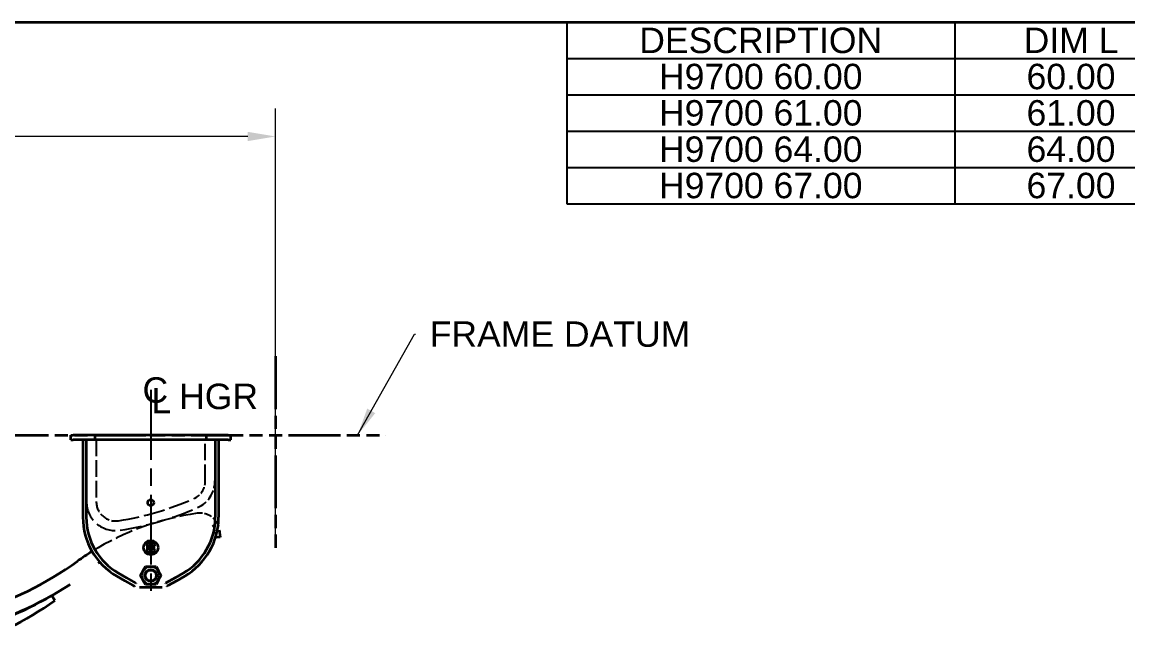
# Model space of a CAD drawing. Header units: inches. Extents: x 0 to 267, y 0 to 172.
# Drawn here: x 119.5 to 176.6, y 139.5 to 171.8 of the extents above; entities that cross this region are included whole.
import ezdxf
from ezdxf.enums import TextEntityAlignment as Align

# ---------------------------------------------------------------- set-up
doc = ezdxf.new("R2010")
doc.units = ezdxf.units.IN
doc.header["$LTSCALE"] = 8
doc.header["$MEASUREMENT"] = 0
for name, pattern in [('CHAIN', [0.7087, 0.4724, -0.0591, 0.1181, -0.0591]), ('DASHED', [0.2067, 0.1654, -0.0413]), ('DOUBLE_DASH_CHAIN', [1.2403, 0.6614, -0.0827, 0.1654, -0.0827, 0.1654, -0.0827])]:
    doc.linetypes.add(name, pattern=pattern)
for name, color, linetype, lineweight in [('Centerline(Hutchens)', 7, 'Continuous', 25), ('Dimensions(Hutchens)', 7, 'Continuous', 25), ('Hidden Edges(Hutchens)', 7, 'DASHED', 25), ('Phantom Lines(Hutchens)', 7, 'DOUBLE_DASH_CHAIN', 70), ('Sketch Geometry(Hutchens)', 7, 'Continuous', 35), ('Symbols(Hutchens)', 7, 'Continuous', 25), ('Visible Edges(Hutchens)', 7, 'Continuous', 35)]:
    doc.layers.add(name, color=color, linetype=linetype, lineweight=lineweight)
doc.styles.add('Hutchens .164', font='ARIAL.TTF')
doc.styles.add('Hutchens .180', font='ARIAL.TTF')
doc.dimstyles.new('HUTCHENS STD DIM X.XX', dxfattribs={"dimscale": 8, "dimtxt": 0.164, "dimasz": 0.18, "dimexe": 0.18, "dimexo": 0.0625, "dimgap": 0.09, "dimtad": 0, "dimtih": 1, "dimtoh": 1, "dimrnd": 1e-08, "dimzin": 4, "dimdsep": 46, "dimtxsty": 'Hutchens .164', "dimcen": 0.09, "dimclrd": 211, "dimclre": 211, "dimclrt": 7, "dimadec": 0, "dimazin": 1, "dimtfac": 0.762195, "dimtofl": 0, "dimtmove": 0, "dimatfit": 3, "dimfxl": 0, "dimtolj": 1, "dimtzin": 0, "dimlwd": 9, "dimlwe": 9, "dimarcsym": 0})
doc.dimstyles.new('HUTCHENS STD DIM X.XX$7', dxfattribs={"dimscale": 8, "dimtxt": 0.164, "dimasz": 0.18, "dimexe": 0.18, "dimexo": 0.0625, "dimgap": 0.09, "dimtad": 0, "dimtih": 1, "dimtoh": 1, "dimrnd": 1e-08, "dimzin": 4, "dimdsep": 46, "dimtxsty": 'Hutchens .164', "dimcen": 0.09, "dimclrd": 7, "dimclre": 211, "dimclrt": 7, "dimadec": 0, "dimazin": 1, "dimtfac": 0.762195, "dimtofl": 0, "dimtmove": 0, "dimatfit": 3, "dimfxl": 0, "dimtolj": 1, "dimtzin": 0, "dimlwd": 9, "dimlwe": 9, "dimarcsym": 0})

# ---------------------------------------------------------------- blocks, each defined once
blk = doc.blocks.new('Borders D-SIZE')
at = {"layer": 'Sketch Geometry(Hutchens)'}
blk.add_line((0.9537, 21.4797), (32.9537, 21.4797), dxfattribs=at)
at = {"layer": 'Symbols(Hutchens)', "color": 7}
for tag, height, style, p in [('PART_NO', 0.164, 'Hutchens .164', (33.0853, 2.8866)), ('Sheet_number', 0.164, 'Hutchens .164', (33.1339, 1.1147)), ('REV', 0.18, 'Hutchens .180', (33.0853, 1.5662)), ('SHTS_(TOTAL)', 0.164, 'Hutchens .164', (33.1339, 0.6452))]:
    blk.add_attdef(tag, text='', height=height, rotation=270, dxfattribs=dict(at, style=style)).set_placement(p, align=Align.MIDDLE_CENTER)
blk = doc.blocks.new('Table1')
at = {"layer": 'Symbols(Hutchens)'}
for p, q in [((18.4537, 21.4797), (32.9537, 21.4797)), ((18.4537, 21.4797), (18.4537, 21.2456)), ((20.9537, 21.4797), (20.9537, 21.2456)), ((18.4537, 21.2456), (32.9537, 21.2456)), ((18.4537, 21.2456), (18.4537, 20.3093)), ((20.9537, 21.2456), (20.9537, 20.3093)), ((18.4537, 21.0115), (32.9537, 21.0115)), ((18.4537, 20.7774), (32.9537, 20.7774)), ((18.4537, 20.5434), (32.9537, 20.5434)), ((18.4537, 20.3093), (32.9537, 20.3093))]:
    blk.add_line(p, q, dxfattribs=at)
at = {"layer": 'Symbols(Hutchens)', "color": 7, "char_height": 0.164, "attachment_point": 7, "style": 'Hutchens .164'}
for s, insert in [('DESCRIPTION', (18.9206, 21.2778)), ('DIM L', (21.3982, 21.2806)), ('H9700 60.00', (19.0478, 21.0449)), ('60.00', (21.4171, 21.0449)), ('H9700 61.00', (19.0478, 20.8108)), ('61.00', (21.4171, 20.8108)), ('H9700 64.00', (19.0478, 20.5767)), ('64.00', (21.4171, 20.5767)), ('H9700 67.00', (19.0478, 20.3426)), ('67.00', (21.4171, 20.3426))]:
    blk.add_mtext(s, dxfattribs=dict(at, insert=insert))
blk = doc.blocks.new('*D51')
at = {"layer": 'Defpoints', "color": 0, "linetype": 'Continuous'}
for p in [(21.612, 165.943), (132.612, 144.395), (21.612, 141.623)]:
    blk.add_point(p, dxfattribs=at)
at = {"layer": 'Dimensions(Hutchens)', "color": 211, "linetype": 'Continuous', "lineweight": 9}
for p, q in [((21.612, 142.123), (21.612, 167.383)), ((132.612, 144.895), (132.612, 167.383)), ((23.052, 165.943), (67.479, 165.943)), ((131.172, 165.943), (86.745, 165.943))]:
    blk.add_line(p, q, dxfattribs=at)
at = {"layer": 'Dimensions(Hutchens)', "color": 211, "linetype": 'Continuous'}
for points in [[(23.052, 166.183), (23.052, 165.703), (21.612, 165.943)], [(131.172, 166.183), (131.172, 165.703), (132.612, 165.943)]]:
    blk.add_solid(points, dxfattribs=at)
at = {"layer": 'Dimensions(Hutchens)', "color": 7, "linetype": 'Continuous', "lineweight": 9, "insert": (77.112, 165.943), "char_height": 1.312, "attachment_point": 5, "style": 'Hutchens .164'}
blk.add_mtext('\\A1; D REC CLEARANCE', dxfattribs=at)
blk = doc.blocks.new('CL HGR')
at = {"layer": 'Symbols(Hutchens)', "color": 7, "char_height": 0.164, "attachment_point": 5, "style": 'Hutchens .164'}
for s, insert in [('C', (0.0294, -0.0028)), ('L', (0.068, -0.0698)), ('HGR', (0.4373, -0.044))]:
    blk.add_mtext(s, dxfattribs=dict(at, insert=insert))

msp = doc.modelspace()

# ---------------------------------------------------------------- linework, layer by layer
at = {"layer": 'Centerline(Hutchens)', "linetype": 'CHAIN', "ltscale": 0.954115}
msp.add_line((126.1746, 152.886), (126.1746, 142.3004), dxfattribs=at)
at = {"layer": 'Hidden Edges(Hutchens)', "ltscale": 0.642537}
for p, q in [((122.8621, 147.1231), (122.8621, 150.3106)), ((123.3621, 150.3106), (123.3621, 147.1231)), ((128.9871, 148.1856), (128.9871, 150.3106)), ((129.4871, 150.3106), (129.4871, 148.1856))]:
    msp.add_line(p, q, dxfattribs=at)
at = {"layer": 'Hidden Edges(Hutchens)', "ltscale": 0.001489}
msp.add_line((129.4925, 145.6368), (129.4916, 145.6406), dxfattribs=at)
at = {"layer": 'Hidden Edges(Hutchens)', "ltscale": 0.13774}
msp.add_line((129.5471, 145.3746), (129.4925, 145.6368), dxfattribs=at)
at = {"layer": 'Hidden Edges(Hutchens)', "ltscale": 0.79118, "flags": 128}
msp.add_lwpolyline([(129.4257, 145.8243), (129.374, 145.9111)], dxfattribs=at)
at = {"layer": 'Hidden Edges(Hutchens)', "ltscale": 0.089693, "flags": 128}
msp.add_lwpolyline([(129.4257, 145.8243), (129.4287, 145.8184)], dxfattribs=at)
at = {"layer": 'Hidden Edges(Hutchens)', "ltscale": 0.019687, "flags": 128}
msp.add_lwpolyline([(129.6258, 145.9394), (129.6268, 145.9372)], dxfattribs=at)
at = {"layer": 'Hidden Edges(Hutchens)', "ltscale": 0.275691}
msp.add_arc((127.9871, 148.1856), 1, 293.63086, 0, dxfattribs=at)
at = {"layer": 'Hidden Edges(Hutchens)', "ltscale": 0.413586}
msp.add_arc((127.9871, 148.1856), 1.5, 293.63086, 0, dxfattribs=at)
at = {"layer": 'Hidden Edges(Hutchens)', "ltscale": 0.784015}
msp.add_arc((124.3621, 147.1231), 1.5, 180, 279.04122, dxfattribs=at)
at = {"layer": 'Hidden Edges(Hutchens)', "ltscale": 0.411456}
msp.add_arc((124.3621, 147.1231), 1, 180, 279.04122, dxfattribs=at)
at = {"layer": 'Hidden Edges(Hutchens)', "ltscale": 0.814862}
msp.add_arc((122.0246, 161.8132), 15.875, 279.04122, 293.63086, dxfattribs=at)
at = {"layer": 'Hidden Edges(Hutchens)', "ltscale": 0.840527}
msp.add_arc((122.0246, 161.8132), 16.375, 279.04122, 293.63086, dxfattribs=at)
at = {"layer": 'Hidden Edges(Hutchens)', "ltscale": 0.702976}
msp.add_arc((130.5411, 132.6254), 14.03, 98.05681, 121.79271, dxfattribs=at)
at = {"layer": 'Hidden Edges(Hutchens)', "ltscale": 0.306081}
msp.add_arc((128.7149, 145.5268), 1, 24.37392, 98.05652, dxfattribs=at)
at = {"layer": 'Phantom Lines(Hutchens)', "lineweight": 35, "ltscale": 0.515029}
msp.add_line((132.6121, 154.6155), (132.6121, 144.3949), dxfattribs=at)
at = {"layer": 'Phantom Lines(Hutchens)', "lineweight": 35, "ltscale": 0.505804}
msp.add_line((17.8451, 150.5426), (138.2961, 150.5426), dxfattribs=at)
at = {"layer": 'Visible Edges(Hutchens)'}
for p, q in [((122.0496, 150.5426), (122.1746, 150.5426)), ((122.0496, 150.3106), (122.0496, 150.5426)), ((123.2996, 150.5426), (122.1746, 150.5426)), ((123.6746, 150.5426), (123.2996, 150.5426)), ((123.2996, 150.3106), (123.2996, 150.5426)), ((126.1433, 150.5426), (123.6746, 150.5426)), ((126.1746, 150.5113), (126.1433, 150.5426)), ((126.1433, 150.5426), (126.2058, 150.5426)), ((126.2058, 150.5426), (126.1746, 150.5113)), ((128.6746, 150.5426), (126.2058, 150.5426)), ((129.0496, 150.5426), (128.6746, 150.5426)), ((130.1746, 150.5426), (129.0496, 150.5426)), ((129.0496, 150.3106), (129.0496, 150.5426)), ((130.1746, 150.5426), (130.2996, 150.5426)), ((130.2996, 150.3106), (130.2996, 150.5426)), ((122.0496, 150.3106), (122.1746, 150.3106)), ((123.2996, 150.3106), (122.1746, 150.3106)), ((122.6746, 150.3106), (122.6746, 146.3106)), ((122.8476, 150.3106), (122.8476, 146.3106)), ((123.6746, 150.3106), (123.2996, 150.3106)), ((126.1433, 150.3106), (123.6746, 150.3106)), ((126.1433, 150.3106), (126.1746, 150.3418)), ((126.1433, 150.3106), (126.2058, 150.3106)), ((126.1746, 150.3418), (126.2058, 150.3106)), ((128.6746, 150.3106), (126.2058, 150.3106)), ((129.0496, 150.3106), (128.6746, 150.3106)), ((130.1746, 150.3106), (129.0496, 150.3106)), ((129.5016, 150.3106), (129.5016, 146.3106)), ((129.6746, 150.3106), (129.6746, 146.3106)), ((130.1746, 150.3106), (130.2996, 150.3106)), ((129.7045, 145.6708), (129.7583, 145.2906)), ((125.9558, 144.9356), (125.9558, 144.9043)), ((126.1277, 144.9668), (125.9871, 144.9668)), ((125.9871, 144.8731), (125.9918, 144.8731)), ((125.9918, 144.8731), (125.9918, 144.6231)), ((126.1168, 144.8731), (126.1277, 144.8731)), ((126.1168, 144.8666), (126.1168, 144.8731)), ((126.159, 144.9043), (126.159, 144.9356)), ((126.1902, 144.9356), (126.1902, 144.9043)), ((126.3621, 144.9668), (126.2215, 144.9668)), ((126.2215, 144.8731), (126.2323, 144.8731)), ((126.2323, 144.8731), (126.2323, 144.8666)), ((126.3573, 144.8731), (126.3621, 144.8731)), ((126.3573, 144.6231), (126.3573, 144.8731)), ((126.3933, 144.9043), (126.3933, 144.9356)), ((129.5701, 145.264), (129.5471, 145.3746)), ((129.7583, 145.2906), (129.5701, 145.264)), ((125.9558, 144.5918), (125.9558, 144.5606)), ((125.9918, 144.6231), (125.9871, 144.6231)), ((125.9871, 144.5293), (126.1277, 144.5293)), ((126.1168, 144.6231), (126.1168, 144.6295)), ((126.1277, 144.6231), (126.1168, 144.6231)), ((126.159, 144.5606), (126.159, 144.5918)), ((126.1902, 144.5918), (126.1902, 144.5606)), ((126.2323, 144.6231), (126.2215, 144.6231)), ((126.2215, 144.5293), (126.3621, 144.5293)), ((126.2323, 144.6295), (126.2323, 144.6231)), ((126.3621, 144.6231), (126.3573, 144.6231)), ((126.3933, 144.5606), (126.3933, 144.5918)), ((125.7684, 143.5451), (125.9038, 143.7796)), ((125.9038, 143.7796), (126.1746, 143.7796)), ((126.1746, 143.7796), (126.4454, 143.7796)), ((126.4454, 143.7796), (126.5808, 143.5451)), ((124.4246, 143.2795), (124.8358, 143.0421)), ((124.5111, 143.4293), (124.9223, 143.1919)), ((124.9223, 143.1919), (125.4101, 142.9103)), ((125.633, 143.3106), (125.7684, 143.5451)), ((125.7684, 143.0761), (125.633, 143.3106)), ((126.5808, 143.5451), (126.7161, 143.3106)), ((126.7161, 143.3106), (126.5808, 143.0761)), ((127.4269, 143.1919), (126.9391, 142.9103)), ((127.8381, 143.4293), (127.4269, 143.1919)), ((127.9246, 143.2795), (127.5134, 143.0421)), ((124.8358, 143.0421), (125.2746, 142.7887)), ((125.2746, 142.7887), (125.334, 142.7544)), ((125.334, 142.7544), (125.3373, 142.7525)), ((126.7619, 142.6856), (125.5873, 142.6856)), ((125.9038, 142.8416), (125.7684, 143.0761)), ((126.1746, 142.8416), (125.9038, 142.8416)), ((126.4454, 142.8416), (126.1746, 142.8416)), ((126.5808, 143.0761), (126.4454, 142.8416)), ((127.0152, 142.7544), (127.0119, 142.7525)), ((127.0746, 142.7887), (127.0152, 142.7544)), ((127.5134, 143.0421), (127.0746, 142.7887)), ((121.0815, 142.2806), (121.231, 142.0208))]:
    msp.add_line(p, q, dxfattribs=at)
at = {"layer": 'Visible Edges(Hutchens)', "flags": 128}
for points in [[(129.6486, 145.8848), (129.6521, 145.8756)], [(123.5453, 144.0004), (123.4639, 143.9413)], [(125.3373, 142.7525), (125.3407, 142.7505)], [(125.4101, 142.9103), (125.4122, 142.9067)], [(125.4335, 142.8327), (125.4351, 142.8255)], [(126.9157, 142.8327), (126.9141, 142.8255)], [(126.9391, 142.9103), (126.937, 142.9067)], [(127.0119, 142.7525), (127.0084, 142.7505)]]:
    msp.add_lwpolyline(points, dxfattribs=at)
at = {"layer": 'Visible Edges(Hutchens)'}
for centre, radius in [((126.1746, 147.0606), 0.1563), ((126.1746, 144.7481), 0.375), ((126.1746, 144.7481), 0.0781), ((126.1746, 143.3106), 0.3126), ((126.1746, 143.3106), 0.3125), ((126.1746, 143.3106), 0.28)]:
    msp.add_circle(centre, radius, dxfattribs=at)
for centre, radius, start, end in [((126.1746, 146.3106), 3.5, 180, 240), ((126.1746, 146.3106), 3.327, 180, 240), ((126.1746, 146.3106), 3.327, 300, 0), ((126.1746, 146.3106), 3.5, 300, 0), ((125.9871, 144.9356), 0.0312, 90, 180), ((125.9871, 144.9043), 0.0313, 180, 270), ((126.1746, 144.7481), 0.117, 126.89406, 233.10594), ((126.0856, 144.8666), 0.0312, 306.89406, 0), ((126.1277, 144.9356), 0.0312, 0, 90), ((126.1277, 144.9043), 0.0312, 270, 0), ((126.2215, 144.9356), 0.0312, 90, 180), ((126.2215, 144.9043), 0.0312, 180, 270), ((126.2636, 144.8666), 0.0312, 180, 233.10594), ((126.1746, 144.7481), 0.117, 306.89406, 53.10594), ((126.3621, 144.9356), 0.0313, 0, 90), ((126.3621, 144.9043), 0.0312, 270, 0), ((130.5411, 132.6254), 14.03, 121.79271, 125.51331), ((125.9871, 144.5918), 0.0312, 90, 180), ((125.9871, 144.5606), 0.0313, 180, 270), ((126.0856, 144.6295), 0.0312, 0, 53.10594), ((126.1277, 144.5918), 0.0312, 0, 90), ((126.1277, 144.5606), 0.0312, 270, 0), ((126.2215, 144.5918), 0.0312, 90, 180), ((126.2215, 144.5606), 0.0312, 180, 270), ((126.2636, 144.6295), 0.0312, 126.89406, 180), ((126.3621, 144.5918), 0.0313, 0, 90), ((126.3621, 144.5606), 0.0312, 270, 0), ((111.491, 159.3195), 18.7646, 269.09369, 305.51333), ((126.1746, 143.3106), 0.469, 90, 150), ((126.1746, 143.3106), 0.469, 30, 90), ((126.1746, 143.3106), 0.469, 150, 210), ((126.1746, 143.3106), 0.469, 330, 30), ((111.491, 159.3195), 19.5526, 269.09369, 302.5585), ((126.1746, 143.3106), 0.469, 210, 270), ((126.1746, 143.3106), 0.469, 270, 330), ((111.4854, 158.9593), 19.2423, 269.09365, 299.91403), ((109.9545, 158.0826), 19.625, 289.01227, 305.07163)]:
    msp.add_arc(centre, radius, start, end, dxfattribs=at)

# ---------------------------------------------------------------- block references
at = {"xscale": 8, "yscale": 8, "zscale": 8}
for name, p in [('Borders D-SIZE', (0, 0)), ('Table1', (0, 0)), ('CL HGR', (126.1746, 152.886))]:
    msp.add_blockref(name, p, dxfattribs=at)

# ---------------------------------------------------------------- texts
at = {"layer": 'Symbols(Hutchens)', "color": 7, "insert": (147.2765, 155.7467), "char_height": 1.312, "width": 13.443999, "attachment_point": 5, "style": 'Hutchens .164'}
msp.add_mtext('{FRAME DATUM}', dxfattribs=at)

# ---------------------------------------------------------------- dimensions: what is measured, and where the dimension line sits
at = {"layer": 'Dimensions(Hutchens)', "color": 211, "linetype": 'Continuous', "lineweight": 9}
dim = msp.add_linear_dim(base=(21.6121, 165.9431), p1=(132.6121, 144.3949), p2=(21.6121, 141.6231), text=' D REC CLEARANCE', dimstyle='HUTCHENS STD DIM X.XX', override={"dimtih": 0, "dimtoh": 0, "dimdec": 2, "dimtp": 0, "dimtm": 0, "dimtdec": 2, "dimatfit": 2}, dxfattribs=at)
dim.commit()
dim.dimension.update_dxf_attribs({"geometry": '*D51', "text_midpoint": (77.1121, 165.9431), "dimtype": 160})

# ---------------------------------------------------------------- leaders
at = {"layer": 'Symbols(Hutchens)', "color": 7, "linetype": 'Continuous', "lineweight": 9, "annotation_type": 0, "has_hookline": 1, "hookline_direction": 0, "text_width": 13.1513}
msp.add_leader([(136.8377, 150.5426), (139.7671, 155.7467), (139.8345, 155.7467)], dimstyle='HUTCHENS STD DIM X.XX$7', override={"dimtad": 0}, dxfattribs=at)

doc.saveas('drawing.dxf')
